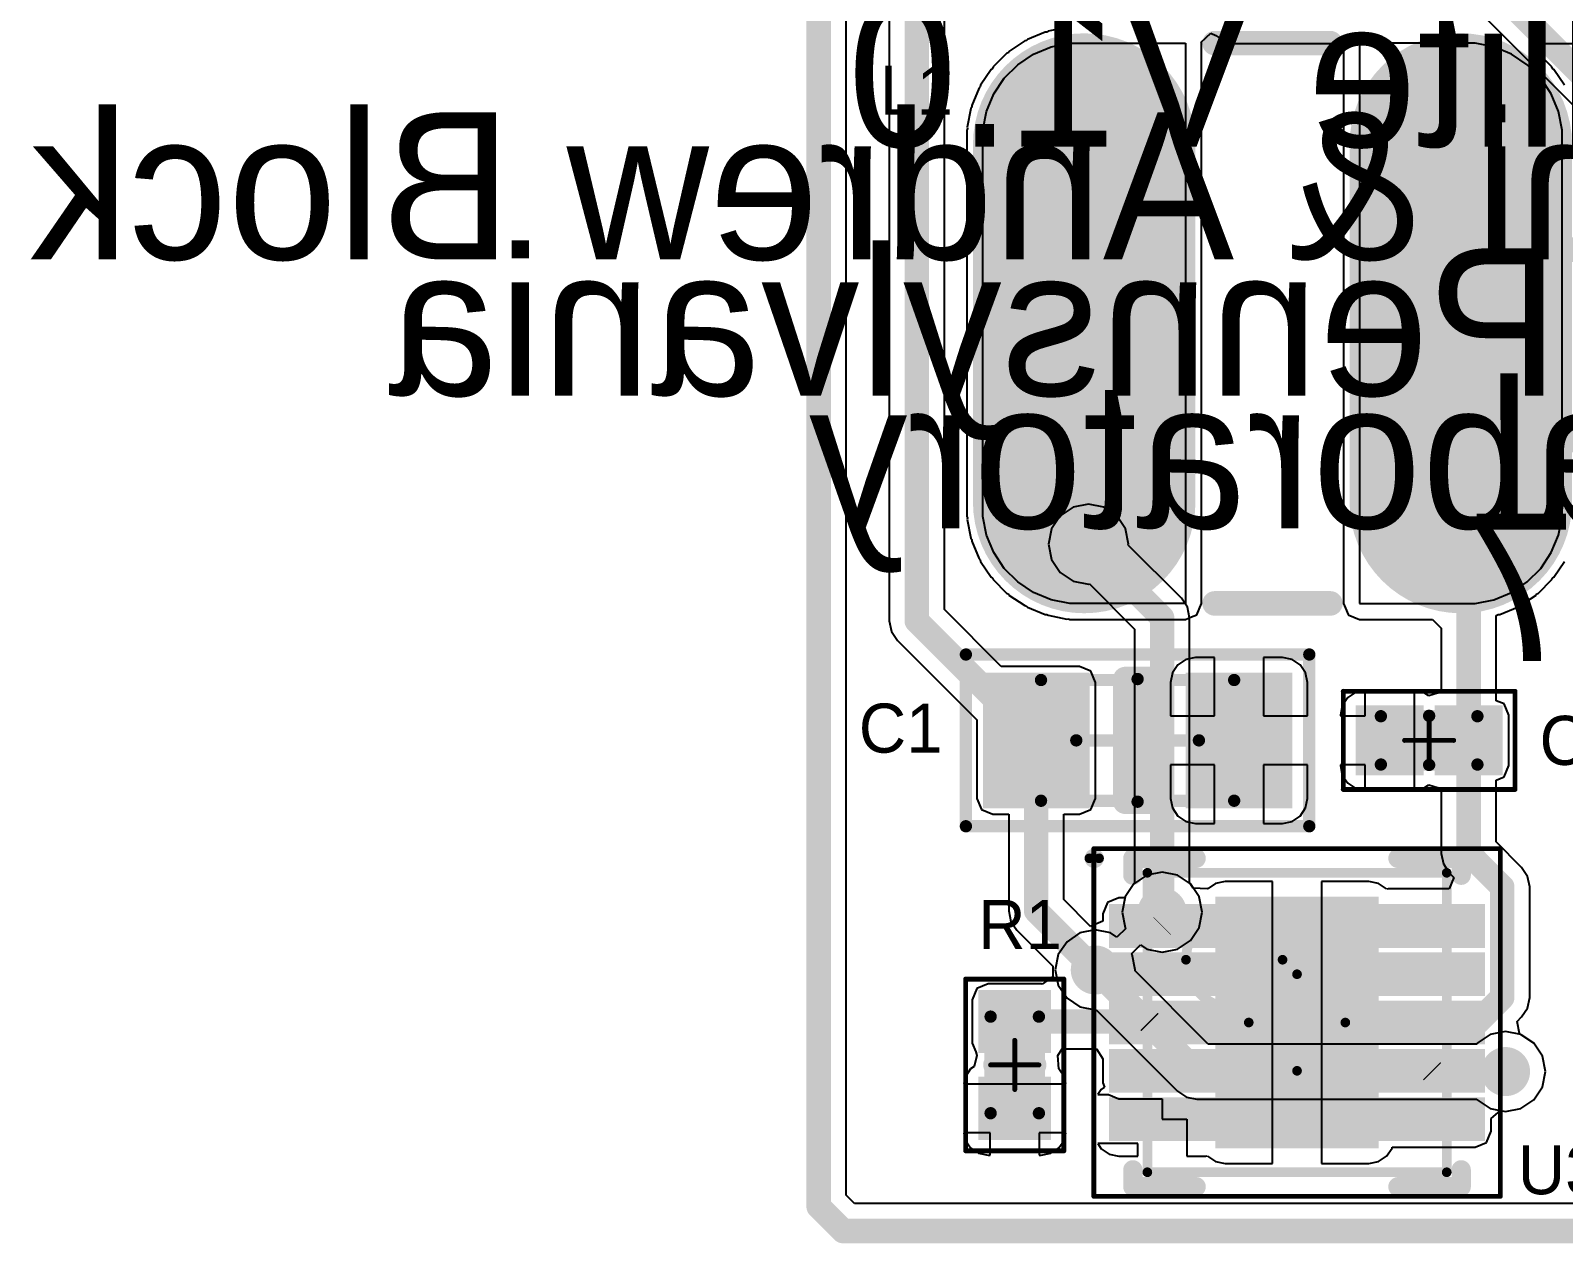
# Model space of a CAD drawing. Header units: millimetres. Extents: x 75.4 to 107.1, y 64.9 to 96.4.
# Drawn here: x 75.41 to 91.28, y 64.9 to 77.45 of the extents above; entities that cross this region are included whole.
import ezdxf

# ---------------------------------------------------------------- set-up
doc = ezdxf.new("R2010")
doc.units = ezdxf.units.MM
for name, color, linetype in [('BottomLayer', 5, 'Continuous'), ('BottomOverlay', 54, 'Continuous'), ('BottomSolder', 6, 'Continuous'), ('KeepOutLayer', 6, 'Continuous'), ('Mechanical13', 56, 'Continuous'), ('Mechanical15', 56, 'Continuous'), ('Mechanical2', 216, 'Continuous'), ('Mechanical3', 76, 'Continuous'), ('MultiLayer', 9, 'Continuous'), ('TopLayer', 1, 'Continuous'), ('TopOverlay', 2, 'Continuous'), ('TopPaste', 8, 'Continuous'), ('TopSolder', 216, 'Continuous'), ('ViaHoleLayer', 16, 'Continuous')]:
    doc.layers.add(name, color=color, linetype=linetype)

msp = doc.modelspace()

# ---------------------------------------------------------------- linework, layer by layer
at = {"layer": 'BottomLayer'}
for p, q in [((83.851, 65.396), (83.851, 93.09)), ((87.837, 80.221), (96.625, 71.433)), ((86.36, 72.55), (86.201, 72.519)), ((86.519, 72.519), (86.36, 72.55)), ((86.067, 72.429), (85.977, 72.295)), ((86.201, 72.519), (86.067, 72.429)), ((86.653, 72.429), (86.519, 72.519)), ((86.743, 72.295), (86.653, 72.429)), ((85.977, 72.295), (85.946, 72.136)), ((86.774, 72.136), (86.743, 72.295)), ((85.946, 72.136), (85.977, 71.977)), ((86.772, 72.126), (86.774, 72.136)), ((87.323, 71.575), (86.772, 72.126)), ((85.977, 71.977), (86.067, 71.843)), ((86.067, 71.843), (86.201, 71.753)), ((86.201, 71.753), (86.36, 71.722)), ((86.36, 71.722), (86.37, 71.724)), ((86.37, 71.724), (86.837, 71.256)), ((87.385, 71.483), (87.323, 71.575)), ((87.407, 71.374), (87.385, 71.483)), ((87.407, 68.624), (87.407, 71.374)), ((87.407, 71.374), (87.407, 71.374)), ((86.837, 71.256), (86.837, 68.624)), ((86.829, 68.619), (86.739, 68.485)), ((86.837, 68.624), (86.829, 68.619)), ((87.415, 68.619), (87.407, 68.624)), ((87.505, 68.485), (87.415, 68.619)), ((86.739, 68.485), (86.708, 68.326)), ((87.536, 68.326), (87.505, 68.485)), ((86.708, 68.326), (86.739, 68.167)), ((87.505, 68.167), (87.536, 68.326)), ((86.271, 68.11), (86.137, 68.02)), ((86.43, 68.142), (86.271, 68.11)), ((86.588, 68.11), (86.43, 68.142)), ((86.654, 68.066), (86.588, 68.11)), ((86.745, 68.158), (86.654, 68.066)), ((86.739, 68.167), (86.745, 68.158)), ((87.415, 68.033), (87.505, 68.167)), ((86.137, 68.02), (86.047, 67.886)), ((86.806, 67.895), (86.898, 67.987)), ((86.898, 67.987), (86.963, 67.943)), ((86.963, 67.943), (87.122, 67.912)), ((87.122, 67.912), (87.281, 67.943)), ((87.281, 67.943), (87.415, 68.033)), ((86.047, 67.886), (86.015, 67.727)), ((86.813, 67.886), (86.806, 67.895)), ((86.844, 67.727), (86.813, 67.886)), ((86.015, 67.727), (86.047, 67.569)), ((86.842, 67.718), (86.844, 67.727)), ((87.6, 66.96), (86.842, 67.718)), ((86.047, 67.569), (86.137, 67.434)), ((86.137, 67.434), (86.271, 67.345)), ((86.271, 67.345), (86.43, 67.313)), ((86.43, 67.313), (86.439, 67.315)), ((86.439, 67.315), (87.281, 66.474)), ((90.519, 67.058), (90.385, 66.968)), ((90.678, 67.089), (90.519, 67.058)), ((90.837, 67.058), (90.678, 67.089)), ((90.971, 66.968), (90.837, 67.058)), ((90.38, 66.96), (87.6, 66.96)), ((90.385, 66.968), (90.38, 66.96)), ((91.061, 66.834), (90.971, 66.968)), ((91.092, 66.675), (91.061, 66.834)), ((91.061, 66.516), (91.092, 66.675)), ((90.971, 66.382), (91.061, 66.516)), ((87.281, 66.474), (87.281, 66.474)), ((87.281, 66.474), (87.373, 66.412)), ((87.373, 66.412), (87.482, 66.39)), ((87.482, 66.39), (87.482, 66.39)), ((87.482, 66.39), (90.38, 66.39)), ((90.38, 66.39), (90.385, 66.382)), ((90.385, 66.382), (90.519, 66.292)), ((90.837, 66.292), (90.971, 66.382)), ((90.519, 66.292), (90.678, 66.261)), ((90.678, 66.261), (90.837, 66.292)), ((83.938, 65.309), (83.851, 65.396)), ((106.435, 65.309), (83.938, 65.309))]:
    msp.add_line(p, q, dxfattribs=at)
at = {"layer": 'BottomLayer', "const_width": 0.254}
for points in [[(87.955, 80.506), (96.858, 71.603)], [(86.36, 72.136), (87.122, 71.374)], [(87.122, 68.326), (87.122, 71.374)], [(86.43, 67.727), (87.482, 66.675)], [(87.482, 66.675), (90.678, 66.675)]]:
    msp.add_lwpolyline(points, dxfattribs=at)
at = {"layer": 'BottomLayer'}
for points, const_width in [([(86.233, 72.136, 1), (86.487, 72.136, 1)], 0.254), ([(86.296, 72.136, 1), (86.423, 72.136, 1)], 0.127), ([(87.058, 71.374, 1), (87.185, 71.374, 1)], 0.127), ([(87.058, 71.374, 1), (87.185, 71.374, 1)], 0.127), ([(87.757, 70.358, 1), (88.011, 70.358, 1)], 0.254), ([(87.757, 69.723, 1), (88.011, 69.723, 1)], 0.254), ([(86.995, 68.326, 1), (87.249, 68.326, 1)], 0.254), ([(87.058, 68.326, 1), (87.185, 68.326, 1)], 0.127), ([(88.138, 68.072, 1), (88.392, 68.072, 1)], 0.254), ([(88.646, 68.072, 1), (88.9, 68.072, 1)], 0.254), ([(86.303, 67.727, 1), (86.557, 67.727, 1)], 0.254), ([(86.366, 67.727, 1), (86.493, 67.727, 1)], 0.127), ([(88.138, 67.437, 1), (88.392, 67.437, 1)], 0.254), ([(88.646, 67.437, 1), (88.9, 67.437, 1)], 0.254), ([(90.551, 66.675, 1), (90.805, 66.675, 1)], 0.254), ([(87.419, 66.675, 1), (87.546, 66.675, 1)], 0.127), ([(87.419, 66.675, 1), (87.546, 66.675, 1)], 0.127), ([(90.614, 66.675, 1), (90.741, 66.675, 1)], 0.127), ([(85.469, 66.294, 1), (85.723, 66.294, 1)], 0.254)]:
    msp.add_lwpolyline(points, format="xyb", close=True, dxfattribs=dict(at, const_width=const_width))
at = {"layer": 'BottomSolder', "const_width": 0.152}
for points in [[(86.284, 72.136, 1), (86.436, 72.136, 1)], [(87.808, 70.358, 1), (87.96, 70.358, 1)], [(87.808, 69.723, 1), (87.96, 69.723, 1)], [(87.046, 68.326, 1), (87.198, 68.326, 1)], [(88.189, 68.072, 1), (88.341, 68.072, 1)], [(88.697, 68.072, 1), (88.849, 68.072, 1)], [(86.354, 67.727, 1), (86.506, 67.727, 1)], [(88.189, 67.437, 1), (88.341, 67.437, 1)], [(88.697, 67.437, 1), (88.849, 67.437, 1)], [(90.602, 66.675, 1), (90.754, 66.675, 1)], [(85.52, 66.294, 1), (85.672, 66.294, 1)]]:
    msp.add_lwpolyline(points, format="xyb", close=True, dxfattribs=at)
at = {"layer": 'KeepOutLayer', "const_width": 0.254}
for points in [[(83.566, 65.278), (83.566, 95.885)], [(83.566, 65.278), (83.82, 65.024)], [(83.82, 65.024), (106.553, 65.024)]]:
    msp.add_lwpolyline(points, dxfattribs=at)
at = {"layer": 'KeepOutLayer', "const_width": 0.127}
for points in [[(83.502, 65.278, 1), (83.629, 65.278, 1)], [(83.502, 65.278, 1), (83.629, 65.278, 1)], [(83.756, 65.024, 1), (83.883, 65.024, 1)], [(83.756, 65.024, 1), (83.883, 65.024, 1)]]:
    msp.add_lwpolyline(points, format="xyb", close=True, dxfattribs=at)
at = {"layer": 'Mechanical13', "const_width": 0.1}
for points in [[(86.969, 65.633), (86.969, 68.733)], [(86.969, 68.733), (90.069, 68.733)], [(90.069, 65.633), (90.069, 68.733)], [(86.969, 65.633), (90.069, 65.633)]]:
    msp.add_lwpolyline(points, dxfattribs=at)
at = {"layer": 'Mechanical13'}
for points, const_width in [([(86.944, 68.733, 1), (86.994, 68.733, 1)], 0.05), ([(86.944, 68.733, 1), (86.994, 68.733, 1)], 0.05), ([(90.044, 68.733, 1), (90.094, 68.733, 1)], 0.05), ([(90.044, 68.733, 1), (90.094, 68.733, 1)], 0.05), ([(88.369, 67.833, 1), (87.369, 67.833, 1)], 0.1), ([(87.344, 67.833, 1), (87.394, 67.833, 1)], 0.05), ([(88.344, 67.833, 1), (88.394, 67.833, 1)], 0.05), ([(86.944, 65.633, 1), (86.994, 65.633, 1)], 0.05), ([(86.944, 65.633, 1), (86.994, 65.633, 1)], 0.05), ([(90.044, 65.633, 1), (90.094, 65.633, 1)], 0.05), ([(90.044, 65.633, 1), (90.094, 65.633, 1)], 0.05)]:
    msp.add_lwpolyline(points, format="xyb", close=True, dxfattribs=dict(at, const_width=const_width))
at = {"layer": 'Mechanical15'}
for points, const_width in [([(86.414, 65.383), (86.414, 68.983)], 0.05), ([(86.414, 68.983), (90.624, 68.983)], 0.05), ([(90.624, 65.383), (90.624, 68.983)], 0.05), ([(88.519, 66.683), (88.519, 67.683)], 0.1), ([(88.019, 67.183), (89.019, 67.183)], 0.1), ([(86.414, 65.383), (90.624, 65.383)], 0.05)]:
    msp.add_lwpolyline(points, dxfattribs=dict(at, const_width=const_width))
for points, const_width in [([(86.402, 68.983, 1), (86.426, 68.983, 1)], 0.025), ([(86.402, 68.983, 1), (86.426, 68.983, 1)], 0.025), ([(90.612, 68.983, 1), (90.636, 68.983, 1)], 0.025), ([(90.612, 68.983, 1), (90.636, 68.983, 1)], 0.025), ([(88.494, 67.683, 1), (88.544, 67.683, 1)], 0.05), ([(87.994, 67.183, 1), (88.044, 67.183, 1)], 0.05), ([(88.994, 67.183, 1), (89.044, 67.183, 1)], 0.05), ([(88.494, 66.683, 1), (88.544, 66.683, 1)], 0.05), ([(86.402, 65.383, 1), (86.426, 65.383, 1)], 0.025), ([(86.402, 65.383, 1), (86.426, 65.383, 1)], 0.025), ([(90.612, 65.383, 1), (90.636, 65.383, 1)], 0.025), ([(90.612, 65.383, 1), (90.636, 65.383, 1)], 0.025)]:
    msp.add_lwpolyline(points, format="xyb", close=True, dxfattribs=dict(at, const_width=const_width))
at = {"layer": 'Mechanical2'}
for points, const_width in [([(85.09, 69.215), (85.09, 70.993)], 0.127), ([(85.09, 70.993), (88.646, 70.993)], 0.127), ([(88.646, 69.215), (88.646, 70.993)], 0.127), ([(86.868, 69.469), (86.868, 70.739)], 0.127), ([(88.998, 70.612), (90.776, 70.612)], 0.0508), ([(88.998, 69.596), (88.998, 70.612)], 0.0508), ([(90.776, 69.596), (90.776, 70.612)], 0.0508), ([(89.887, 69.85), (89.887, 70.358)], 0.0508), ([(86.233, 70.104), (87.503, 70.104)], 0.127), ([(89.633, 70.104), (90.141, 70.104)], 0.0508), ([(88.998, 69.596), (90.776, 69.596)], 0.0508), ([(85.09, 69.215), (88.646, 69.215)], 0.127), ([(85.088, 65.855), (85.088, 67.633)], 0.0508), ([(85.088, 67.633), (86.104, 67.633)], 0.0508), ([(86.104, 65.855), (86.104, 67.633)], 0.0508), ([(85.596, 66.49), (85.596, 66.998)], 0.0508), ([(85.346, 66.744), (85.846, 66.744)], 0.0508), ([(85.088, 65.855), (86.104, 65.855)], 0.0508)]:
    msp.add_lwpolyline(points, dxfattribs=dict(at, const_width=const_width))
for points, const_width in [([(85.058, 70.993, 1), (85.122, 70.993, 1)], 0.0635), ([(85.058, 70.993, 1), (85.122, 70.993, 1)], 0.0635), ([(88.614, 70.993, 1), (88.678, 70.993, 1)], 0.0635), ([(88.614, 70.993, 1), (88.678, 70.993, 1)], 0.0635), ([(86.836, 70.739, 1), (86.9, 70.739, 1)], 0.0635), ([(88.985, 70.612, 1), (89.011, 70.612, 1)], 0.0254), ([(88.985, 70.612, 1), (89.011, 70.612, 1)], 0.0254), ([(90.763, 70.612, 1), (90.789, 70.612, 1)], 0.0254), ([(90.763, 70.612, 1), (90.789, 70.612, 1)], 0.0254), ([(89.874, 70.358, 1), (89.9, 70.358, 1)], 0.0254), ([(86.201, 70.104, 1), (86.265, 70.104, 1)], 0.0635), ([(87.471, 70.104, 1), (87.535, 70.104, 1)], 0.0635), ([(89.62, 70.104, 1), (89.646, 70.104, 1)], 0.0254), ([(90.128, 70.104, 1), (90.154, 70.104, 1)], 0.0254), ([(89.874, 69.85, 1), (89.9, 69.85, 1)], 0.0254), ([(86.836, 69.469, 1), (86.9, 69.469, 1)], 0.0635), ([(88.985, 69.596, 1), (89.011, 69.596, 1)], 0.0254), ([(88.985, 69.596, 1), (89.011, 69.596, 1)], 0.0254), ([(90.763, 69.596, 1), (90.789, 69.596, 1)], 0.0254), ([(90.763, 69.596, 1), (90.789, 69.596, 1)], 0.0254), ([(85.058, 69.215, 1), (85.122, 69.215, 1)], 0.0635), ([(85.058, 69.215, 1), (85.122, 69.215, 1)], 0.0635), ([(88.614, 69.215, 1), (88.678, 69.215, 1)], 0.0635), ([(88.614, 69.215, 1), (88.678, 69.215, 1)], 0.0635), ([(85.075, 67.633, 1), (85.101, 67.633, 1)], 0.0254), ([(85.075, 67.633, 1), (85.101, 67.633, 1)], 0.0254), ([(86.091, 67.633, 1), (86.117, 67.633, 1)], 0.0254), ([(86.091, 67.633, 1), (86.117, 67.633, 1)], 0.0254), ([(85.583, 66.998, 1), (85.609, 66.998, 1)], 0.0254), ([(85.333, 66.744, 1), (85.359, 66.744, 1)], 0.0254), ([(85.834, 66.744, 1), (85.859, 66.744, 1)], 0.0254), ([(85.583, 66.49, 1), (85.609, 66.49, 1)], 0.0254), ([(85.075, 65.855, 1), (85.101, 65.855, 1)], 0.0254), ([(85.075, 65.855, 1), (85.101, 65.855, 1)], 0.0254), ([(86.091, 65.855, 1), (86.117, 65.855, 1)], 0.0254), ([(86.091, 65.855, 1), (86.117, 65.855, 1)], 0.0254)]:
    msp.add_lwpolyline(points, format="xyb", close=True, dxfattribs=dict(at, const_width=const_width))
at = {"layer": 'Mechanical3', "const_width": 0.127}
for points in [[(85.868, 70.729), (87.868, 70.729)], [(85.868, 69.479), (85.868, 70.729)], [(87.868, 69.479), (87.868, 70.729)], [(89.387, 70.354), (90.387, 70.354)], [(89.387, 69.854), (89.387, 70.354)], [(90.387, 69.854), (90.387, 70.354)], [(89.387, 69.854), (90.387, 69.854)], [(85.868, 69.479), (87.868, 69.479)], [(85.346, 66.244), (85.346, 67.244)], [(85.346, 67.244), (85.846, 67.244)], [(85.846, 66.244), (85.846, 67.244)], [(85.346, 66.244), (85.846, 66.244)]]:
    msp.add_lwpolyline(points, dxfattribs=at)
at = {"layer": 'Mechanical3', "const_width": 0.0635}
for points in [[(85.836, 70.729, 1), (85.9, 70.729, 1)], [(85.836, 70.729, 1), (85.9, 70.729, 1)], [(87.836, 70.729, 1), (87.9, 70.729, 1)], [(87.836, 70.729, 1), (87.9, 70.729, 1)], [(89.355, 70.354, 1), (89.419, 70.354, 1)], [(89.355, 70.354, 1), (89.419, 70.354, 1)], [(90.355, 70.354, 1), (90.419, 70.354, 1)], [(90.355, 70.354, 1), (90.419, 70.354, 1)], [(89.355, 69.854, 1), (89.419, 69.854, 1)], [(89.355, 69.854, 1), (89.419, 69.854, 1)], [(90.355, 69.854, 1), (90.419, 69.854, 1)], [(90.355, 69.854, 1), (90.419, 69.854, 1)], [(85.836, 69.479, 1), (85.9, 69.479, 1)], [(85.836, 69.479, 1), (85.9, 69.479, 1)], [(87.836, 69.479, 1), (87.9, 69.479, 1)], [(87.836, 69.479, 1), (87.9, 69.479, 1)], [(85.314, 67.244, 1), (85.378, 67.244, 1)], [(85.314, 67.244, 1), (85.378, 67.244, 1)], [(85.814, 67.244, 1), (85.878, 67.244, 1)], [(85.814, 67.244, 1), (85.878, 67.244, 1)], [(85.314, 66.244, 1), (85.378, 66.244, 1)], [(85.314, 66.244, 1), (85.378, 66.244, 1)], [(85.814, 66.244, 1), (85.878, 66.244, 1)], [(85.814, 66.244, 1), (85.878, 66.244, 1)]]:
    msp.add_lwpolyline(points, format="xyb", close=True, dxfattribs=at)
at = {"layer": 'MultiLayer', "const_width": 0.254}
for points in [[(86.233, 72.136, 1), (86.487, 72.136, 1)], [(87.757, 70.358, 1), (88.011, 70.358, 1)], [(87.757, 69.723, 1), (88.011, 69.723, 1)], [(86.995, 68.326, 1), (87.249, 68.326, 1)], [(88.138, 68.072, 1), (88.392, 68.072, 1)], [(88.646, 68.072, 1), (88.9, 68.072, 1)], [(86.303, 67.727, 1), (86.557, 67.727, 1)], [(88.138, 67.437, 1), (88.392, 67.437, 1)], [(88.646, 67.437, 1), (88.9, 67.437, 1)], [(90.551, 66.675, 1), (90.805, 66.675, 1)], [(85.469, 66.294, 1), (85.723, 66.294, 1)]]:
    msp.add_lwpolyline(points, format="xyb", close=True, dxfattribs=at)
at = {"layer": 'TopLayer'}
for p, q in [((83.851, 65.396), (83.851, 93.09)), ((84.297, 87.376), (84.297, 71.34)), ((84.867, 71.458), (84.867, 79.851)), ((86.134, 77.484), (85.941, 77.445)), ((85.7, 77.345), (85.536, 77.236)), ((85.716, 77.349), (85.7, 77.345)), ((85.728, 77.361), (85.716, 77.349)), ((85.91, 77.436), (85.728, 77.361)), ((85.927, 77.436), (85.91, 77.436)), ((85.941, 77.445), (85.927, 77.436)), ((85.973, 77.284), (86.166, 77.322)), ((86.166, 77.322), (86.265, 77.322)), ((86.265, 77.322), (86.265, 77.322)), ((86.265, 77.322), (87.365, 77.322)), ((87.365, 77.322), (87.365, 71.522)), ((87.526, 77.332), (87.625, 77.426)), ((87.53, 77.322), (87.526, 77.332)), ((87.53, 71.522), (87.53, 77.322)), ((87.625, 77.426), (87.678, 77.4)), ((87.678, 77.4), (87.771, 77.338)), ((87.771, 77.338), (87.88, 77.317)), ((87.88, 77.317), (87.88, 77.317)), ((87.88, 77.317), (89, 77.317)), ((89, 77.317), (89, 71.522)), ((90.265, 77.322), (89.165, 77.322)), ((89.165, 77.322), (89.165, 71.522)), ((90.265, 77.322), (90.265, 77.322)), ((90.364, 77.322), (90.265, 77.322)), ((90.557, 77.284), (90.364, 77.322)), ((91.045, 77.19), (91.079, 77.309)), ((91.079, 77.309), (91.082, 77.313)), ((91.082, 77.313), (91.085, 77.317)), ((91.085, 77.317), (97.668, 77.317)), ((85.511, 77.215), (85.372, 77.076)), ((85.527, 77.222), (85.511, 77.215)), ((85.536, 77.236), (85.527, 77.222)), ((85.628, 77.099), (85.791, 77.208)), ((85.791, 77.208), (85.973, 77.284)), ((90.739, 77.208), (90.557, 77.284)), ((90.903, 77.099), (90.739, 77.208)), ((91.158, 77.076), (91.045, 77.19)), ((85.351, 77.051), (85.242, 76.887)), ((85.365, 77.06), (85.351, 77.051)), ((85.372, 77.076), (85.365, 77.06)), ((85.488, 76.959), (85.628, 77.099)), ((91.042, 76.959), (90.903, 77.099)), ((91.165, 77.06), (91.158, 77.076)), ((91.179, 77.051), (91.165, 77.06)), ((91.288, 76.887), (91.179, 77.051)), ((85.226, 76.859), (85.151, 76.677)), ((85.238, 76.871), (85.226, 76.859)), ((85.242, 76.887), (85.238, 76.871)), ((85.379, 76.796), (85.488, 76.959)), ((91.151, 76.796), (91.042, 76.959)), ((85.151, 76.66), (85.142, 76.646)), ((85.151, 76.677), (85.151, 76.66)), ((85.303, 76.614), (85.379, 76.796)), ((91.227, 76.614), (91.151, 76.796)), ((85.142, 76.646), (85.103, 76.453)), ((85.265, 76.421), (85.303, 76.614)), ((91.265, 76.42), (91.227, 76.614)), ((85.107, 76.436), (85.1, 76.421)), ((85.1, 76.421), (85.1, 76.322)), ((85.103, 76.453), (85.107, 76.436)), ((85.265, 76.322), (85.265, 76.421)), ((91.265, 76.322), (91.265, 76.42)), ((85.1, 76.322), (85.1, 72.522)), ((85.265, 72.522), (85.265, 76.322)), ((91.265, 72.522), (91.265, 76.322)), ((85.1, 72.522), (85.1, 72.522)), ((85.1, 72.522), (85.1, 72.522)), ((85.1, 72.522), (85.1, 72.423)), ((85.1, 72.423), (85.107, 72.408)), ((85.107, 72.408), (85.103, 72.391)), ((85.103, 72.391), (85.142, 72.198)), ((85.265, 72.423), (85.265, 72.522)), ((85.265, 72.522), (85.265, 72.522)), ((85.303, 72.23), (85.265, 72.423)), ((91.227, 72.23), (91.265, 72.424)), ((91.265, 72.424), (91.265, 72.522)), ((91.265, 72.522), (91.265, 72.522)), ((85.379, 72.048), (85.303, 72.23)), ((91.151, 72.048), (91.227, 72.23)), ((85.142, 72.198), (85.151, 72.184)), ((85.151, 72.184), (85.151, 72.167)), ((85.151, 72.167), (85.226, 71.985)), ((85.226, 71.985), (85.238, 71.973)), ((85.238, 71.973), (85.242, 71.957)), ((85.242, 71.957), (85.351, 71.793)), ((85.488, 71.885), (85.379, 72.048)), ((91.042, 71.885), (91.151, 72.048)), ((91.179, 71.793), (91.288, 71.957)), ((85.351, 71.793), (85.365, 71.783)), ((85.365, 71.783), (85.372, 71.768)), ((85.372, 71.768), (85.511, 71.629)), ((85.628, 71.745), (85.488, 71.885)), ((85.791, 71.636), (85.628, 71.745)), ((90.739, 71.636), (90.902, 71.745)), ((90.902, 71.745), (91.042, 71.885)), ((91.019, 71.629), (91.158, 71.768)), ((91.158, 71.768), (91.165, 71.784)), ((91.165, 71.784), (91.179, 71.793)), ((85.511, 71.629), (85.527, 71.622)), ((85.527, 71.622), (85.536, 71.608)), ((85.536, 71.608), (85.7, 71.499)), ((85.973, 71.56), (85.791, 71.636)), ((90.557, 71.56), (90.739, 71.636)), ((90.83, 71.499), (90.994, 71.608)), ((90.994, 71.608), (91.003, 71.622)), ((91.003, 71.622), (91.019, 71.629)), ((85.456, 70.869), (84.867, 71.458)), ((85.7, 71.499), (85.716, 71.495)), ((85.716, 71.495), (85.728, 71.483)), ((85.728, 71.483), (85.91, 71.408)), ((86.167, 71.522), (85.973, 71.56)), ((86.265, 71.522), (86.167, 71.522)), ((87.365, 71.522), (86.265, 71.522)), ((87.482, 71.405), (87.53, 71.522)), ((87.53, 71.522), (87.53, 71.522)), ((89, 71.522), (89.02, 71.474)), ((89.02, 71.474), (89.048, 71.406)), ((89.165, 71.522), (90.265, 71.522)), ((90.265, 71.522), (90.363, 71.522)), ((90.363, 71.522), (90.557, 71.56)), ((90.62, 71.408), (90.802, 71.483)), ((90.802, 71.483), (90.814, 71.495)), ((90.814, 71.495), (90.83, 71.499)), ((84.297, 71.34), (84.297, 71.34)), ((84.297, 71.34), (84.319, 71.231)), ((85.91, 71.408), (85.927, 71.408)), ((85.927, 71.408), (85.941, 71.399)), ((85.941, 71.399), (86.134, 71.36)), ((86.134, 71.36), (86.151, 71.364)), ((86.151, 71.364), (86.167, 71.357)), ((86.167, 71.357), (86.265, 71.357)), ((86.265, 71.357), (87.365, 71.357)), ((87.365, 71.357), (87.425, 71.382)), ((87.365, 71.357), (87.365, 71.357)), ((87.365, 71.357), (87.365, 71.357)), ((87.425, 71.382), (87.481, 71.405)), ((87.481, 71.405), (87.482, 71.405)), ((89.048, 71.406), (89.048, 71.405)), ((89.048, 71.405), (89.165, 71.357)), ((89.165, 71.357), (89.165, 71.357)), ((89.165, 71.357), (89.922, 71.357)), ((89.922, 71.357), (90.012, 71.267)), ((90.012, 71.267), (90.012, 70.62)), ((90.582, 71.397), (90.589, 71.399)), ((90.582, 70.515), (90.582, 71.397)), ((90.589, 71.399), (90.603, 71.408)), ((90.603, 71.408), (90.62, 71.408)), ((84.319, 71.231), (84.381, 71.139)), ((84.381, 71.139), (85.203, 70.316)), ((87.468, 70.963), (87.369, 70.943)), ((87.664, 70.963), (87.468, 70.963)), ((87.664, 70.358), (87.664, 70.963)), ((88.368, 70.963), (88.172, 70.963)), ((88.172, 70.963), (88.172, 70.358)), ((88.467, 70.943), (88.368, 70.963)), ((86.268, 70.869), (85.456, 70.869)), ((86.385, 70.821), (86.268, 70.869)), ((86.433, 70.704), (86.385, 70.821)), ((87.229, 70.803), (87.209, 70.704)), ((87.285, 70.887), (87.229, 70.803)), ((87.369, 70.943), (87.285, 70.887)), ((88.551, 70.887), (88.467, 70.943)), ((88.607, 70.803), (88.551, 70.887)), ((88.627, 70.704), (88.607, 70.803)), ((86.433, 69.504), (86.433, 70.704)), ((87.209, 70.704), (87.209, 70.358)), ((88.627, 70.358), (88.627, 70.704)), ((89.044, 70.547), (88.988, 70.463)), ((89.128, 70.603), (89.044, 70.547)), ((89.223, 70.622), (89.128, 70.603)), ((89.223, 70.358), (89.223, 70.622)), ((89.826, 70.603), (89.731, 70.622)), ((89.731, 70.622), (89.731, 70.104)), ((89.885, 70.564), (89.826, 70.603)), ((89.975, 70.593), (89.885, 70.564)), ((90.012, 70.62), (89.975, 70.593)), ((90.664, 70.481), (90.582, 70.515)), ((90.712, 70.364), (90.664, 70.481)), ((85.203, 70.316), (85.203, 69.504)), ((87.209, 70.358), (87.664, 70.358)), ((88.172, 70.358), (88.627, 70.358)), ((88.988, 70.463), (88.968, 70.364)), ((88.968, 70.364), (88.968, 70.358)), ((88.968, 70.358), (89.223, 70.358)), ((90.712, 69.844), (90.712, 70.364)), ((89.731, 70.104), (89.731, 69.586)), ((87.664, 69.85), (87.209, 69.85)), ((87.209, 69.85), (87.209, 69.504)), ((87.664, 69.245), (87.664, 69.85)), ((88.627, 69.85), (88.172, 69.85)), ((88.172, 69.85), (88.172, 69.245)), ((88.627, 69.504), (88.627, 69.85)), ((89.223, 69.85), (88.968, 69.85)), ((88.968, 69.85), (88.968, 69.844)), ((88.968, 69.844), (88.988, 69.745)), ((89.223, 69.586), (89.223, 69.85)), ((90.664, 69.727), (90.712, 69.844)), ((88.988, 69.745), (89.044, 69.661)), ((90.582, 69.693), (90.664, 69.727)), ((90.582, 69.052), (90.582, 69.693)), ((89.044, 69.661), (89.128, 69.605)), ((89.128, 69.605), (89.223, 69.586)), ((89.731, 69.586), (89.826, 69.605)), ((89.826, 69.605), (89.885, 69.644)), ((89.885, 69.644), (89.975, 69.615)), ((89.975, 69.615), (90.012, 69.588)), ((90.012, 69.588), (90.012, 68.934)), ((85.203, 69.504), (85.251, 69.387)), ((85.251, 69.387), (85.368, 69.339)), ((86.268, 69.339), (86.385, 69.387)), ((86.385, 69.387), (86.433, 69.504)), ((87.209, 69.504), (87.229, 69.405)), ((87.229, 69.405), (87.285, 69.321)), ((88.551, 69.321), (88.607, 69.405)), ((88.607, 69.405), (88.627, 69.504)), ((85.368, 69.339), (85.533, 69.339)), ((85.533, 69.339), (85.533, 68.339)), ((86.103, 68.457), (86.103, 69.339)), ((86.103, 69.339), (86.268, 69.339)), ((87.285, 69.321), (87.369, 69.265)), ((87.369, 69.265), (87.468, 69.245)), ((87.468, 69.245), (87.664, 69.245)), ((88.172, 69.245), (88.368, 69.245)), ((88.368, 69.245), (88.467, 69.265)), ((88.467, 69.265), (88.551, 69.321)), ((90.845, 68.789), (90.582, 69.052)), ((90.012, 68.934), (90.012, 68.934)), ((90.012, 68.934), (90.034, 68.825)), ((87.122, 68.74), (86.963, 68.709)), ((87.281, 68.709), (87.122, 68.74)), ((90.034, 68.825), (90.096, 68.732)), ((90.096, 68.732), (90.144, 68.684)), ((90.907, 68.696), (90.845, 68.789)), ((86.829, 68.619), (86.739, 68.485)), ((86.963, 68.709), (86.829, 68.619)), ((87.415, 68.619), (87.281, 68.709)), ((87.444, 68.575), (87.415, 68.619)), ((87.587, 68.566), (87.444, 68.575)), ((87.599, 68.572), (87.587, 68.566)), ((87.675, 68.622), (87.599, 68.572)), ((87.774, 68.642), (87.675, 68.622)), ((88.265, 68.642), (87.774, 68.642)), ((88.265, 67.183), (88.265, 68.642)), ((89.264, 68.642), (88.773, 68.642)), ((88.773, 68.642), (88.773, 67.183)), ((89.363, 68.622), (89.264, 68.642)), ((89.447, 68.566), (89.363, 68.622)), ((89.449, 68.564), (89.447, 68.566)), ((89.464, 68.567), (89.449, 68.564)), ((90.095, 68.567), (89.464, 68.567)), ((90.144, 68.684), (90.095, 68.567)), ((90.928, 68.587), (90.907, 68.696)), ((90.928, 67.442), (90.928, 68.587)), ((90.928, 68.587), (90.928, 68.587)), ((86.382, 68.178), (86.103, 68.457)), ((86.557, 68.425), (86.509, 68.308)), ((86.674, 68.473), (86.557, 68.425)), ((86.737, 68.473), (86.674, 68.473)), ((86.739, 68.485), (86.737, 68.473)), ((85.533, 68.339), (85.533, 68.339)), ((85.533, 68.339), (85.555, 68.23)), ((86.509, 68.308), (86.509, 68.231)), ((85.555, 68.23), (85.617, 68.138)), ((85.617, 68.138), (85.989, 67.766)), ((86.509, 68.231), (86.382, 68.178)), ((85.989, 67.66), (85.879, 67.581)), ((85.989, 67.766), (85.989, 67.66)), ((85.204, 67.536), (85.156, 67.419)), ((85.321, 67.584), (85.204, 67.536)), ((85.871, 67.584), (85.321, 67.584)), ((85.879, 67.581), (85.871, 67.584)), ((85.156, 67.419), (85.156, 66.969)), ((90.845, 67.241), (90.907, 67.333)), ((90.907, 67.333), (90.928, 67.442)), ((90.928, 67.442), (90.928, 67.442)), ((88.265, 65.724), (88.265, 67.183)), ((88.773, 67.183), (88.773, 65.724)), ((90.798, 67.194), (90.845, 67.241)), ((90.821, 67.069), (90.798, 67.194)), ((90.845, 67.241), (90.845, 67.241)), ((90.839, 67.056), (90.821, 67.069)), ((90.971, 66.968), (90.839, 67.056)), ((85.156, 66.969), (85.193, 66.88)), ((85.202, 66.842), (85.175, 66.727)), ((85.193, 66.88), (85.202, 66.842)), ((86.041, 66.842), (86.086, 66.909)), ((86.054, 66.702), (86.041, 66.842)), ((86.086, 66.909), (86.441, 66.909)), ((86.441, 66.909), (86.509, 66.808)), ((91.061, 66.834), (90.971, 66.968)), ((91.092, 66.675), (91.061, 66.834)), ((85.138, 66.702), (85.082, 66.618)), ((85.175, 66.727), (85.138, 66.702)), ((86.11, 66.618), (86.054, 66.702)), ((86.509, 66.808), (86.509, 66.558)), ((91.061, 66.516), (91.092, 66.675)), ((85.082, 66.618), (85.068, 66.548)), ((85.068, 66.548), (85.596, 66.548)), ((85.596, 66.548), (86.124, 66.548)), ((86.124, 66.548), (86.11, 66.618)), ((86.527, 66.515), (86.491, 66.491)), ((86.509, 66.558), (86.527, 66.515)), ((90.971, 66.382), (91.061, 66.516)), ((86.491, 66.491), (86.455, 66.437)), ((86.455, 66.437), (86.568, 66.437)), ((86.568, 66.437), (86.674, 66.393)), ((86.674, 66.393), (87.124, 66.393)), ((87.124, 66.393), (87.124, 66.183)), ((90.837, 66.292), (90.971, 66.382)), ((87.124, 66.183), (87.378, 66.183)), ((87.378, 66.183), (87.378, 65.799)), ((90.529, 66.19), (90.627, 66.271)), ((90.529, 66.058), (90.529, 66.19)), ((90.627, 66.271), (90.678, 66.261)), ((90.678, 66.261), (90.837, 66.292)), ((85.342, 66.04), (85.068, 66.04)), ((85.068, 66.04), (85.082, 65.97)), ((85.342, 65.81), (85.342, 66.04)), ((86.124, 66.04), (85.85, 66.04)), ((85.85, 66.04), (85.85, 65.81)), ((86.11, 65.97), (86.124, 66.04)), ((90.481, 65.941), (90.529, 66.058)), ((85.082, 65.97), (85.138, 65.886)), ((85.138, 65.886), (85.222, 65.83)), ((85.97, 65.83), (86.054, 65.886)), ((86.054, 65.886), (86.11, 65.97)), ((86.87, 65.929), (86.455, 65.929)), ((86.455, 65.929), (86.491, 65.875)), ((86.491, 65.875), (86.575, 65.819)), ((86.87, 65.799), (86.87, 65.929)), ((89.447, 65.8), (89.503, 65.884)), ((89.503, 65.884), (89.505, 65.893)), ((89.505, 65.893), (90.364, 65.893)), ((90.364, 65.893), (90.481, 65.941)), ((85.222, 65.83), (85.321, 65.81)), ((85.321, 65.81), (85.342, 65.81)), ((85.85, 65.81), (85.871, 65.81)), ((85.871, 65.81), (85.97, 65.83)), ((86.575, 65.819), (86.674, 65.799)), ((86.674, 65.799), (86.87, 65.799)), ((87.378, 65.799), (87.574, 65.799)), ((87.574, 65.799), (87.589, 65.802)), ((87.589, 65.802), (87.591, 65.8)), ((87.591, 65.8), (87.675, 65.744)), ((87.675, 65.744), (87.774, 65.724)), ((87.774, 65.724), (88.265, 65.724)), ((88.773, 65.724), (89.264, 65.724)), ((89.264, 65.724), (89.363, 65.744)), ((89.363, 65.744), (89.447, 65.8)), ((83.938, 65.309), (83.851, 65.396)), ((106.435, 65.309), (83.938, 65.309))]:
    msp.add_line(p, q, dxfattribs=at)
for points, const_width in [([(84.582, 71.34), (84.582, 87.376)], 0.254), ([(86.315, 76.272), (86.315, 72.572)], 2.1), ([(90.215, 76.272), (90.215, 72.572)], 2.1), ([(90.215, 74.422), (90.977, 75.184)], 0.254), ([(90.977, 75.184), (92.646, 75.184)], 0.254), ([(90.215, 74.422), (90.297, 74.34)], 0.254), ([(90.297, 74.34), (92.653, 71.984)], 0.254), ([(90.297, 70.104), (90.297, 74.34)], 0.254), ([(84.582, 71.34), (85.818, 70.104)], 0.254), ([(85.818, 68.339), (85.818, 70.104)], 0.254), ([(90.297, 68.934), (90.297, 70.104)], 0.254), ([(90.297, 68.934), (90.643, 68.587)], 0.254), ([(90.643, 67.442), (90.643, 68.587)], 0.254), ([(85.818, 68.339), (86.43, 67.727)], 0.254), ([(87.122, 68.181), (87.122, 68.326)], 0.254), ([(87.122, 68.181), (87.124, 68.183)], 0.254), ([(89.027, 68.087), (89.123, 68.183)], 0.254), ([(89.123, 68.183), (89.914, 68.183)], 0.254), ([(86.43, 67.727), (87.08, 67.727)], 0.254), ([(87.08, 67.727), (87.124, 67.683)], 0.254), ([(90.384, 67.183), (90.643, 67.442)], 0.254), ([(85.596, 67.194), (86.986, 67.194)], 0.254), ([(86.986, 67.194), (86.997, 67.183)], 0.254), ([(89.914, 67.183), (90.384, 67.183)], 0.254), ([(89.914, 66.683), (89.922, 66.675)], 0.254), ([(89.922, 66.675), (90.678, 66.675)], 0.254), ([(87.124, 66.183), (88.011, 66.183)], 0.254)]:
    msp.add_lwpolyline(points, dxfattribs=dict(at, const_width=const_width))
for points, const_width in [([(85.79, 76.272, 1), (86.84, 76.272, 1)], 1.05), ([(89.69, 76.272, 1), (90.74, 76.272, 1)], 1.05), ([(90.914, 75.184, 1), (91.041, 75.184, 1)], 0.127), ([(90.914, 75.184, 1), (91.041, 75.184, 1)], 0.127), ([(90.152, 74.422, 1), (90.279, 74.422, 1)], 0.127), ([(90.152, 74.422, 1), (90.279, 74.422, 1)], 0.127), ([(90.233, 74.34, 1), (90.361, 74.34, 1)], 0.127), ([(90.233, 74.34, 1), (90.361, 74.34, 1)], 0.127), ([(90.233, 74.34, 1), (90.361, 74.34, 1)], 0.127), ([(85.79, 72.572, 1), (86.84, 72.572, 1)], 1.05), ([(89.69, 72.572, 1), (90.74, 72.572, 1)], 1.05), ([(86.233, 72.136, 1), (86.487, 72.136, 1)], 0.254), ([(84.518, 71.34, 1), (84.645, 71.34, 1)], 0.127), ([(84.518, 71.34, 1), (84.645, 71.34, 1)], 0.127), ([(87.757, 70.358, 1), (88.011, 70.358, 1)], 0.254), ([(85.754, 70.104, 1), (85.881, 70.104, 1)], 0.127), ([(85.754, 70.104, 1), (85.881, 70.104, 1)], 0.127), ([(90.233, 70.104, 1), (90.361, 70.104, 1)], 0.127), ([(90.233, 70.104, 1), (90.361, 70.104, 1)], 0.127), ([(87.757, 69.723, 1), (88.011, 69.723, 1)], 0.254), ([(90.233, 68.934, 1), (90.361, 68.934, 1)], 0.127), ([(90.233, 68.934, 1), (90.361, 68.934, 1)], 0.127), ([(86.995, 68.326, 1), (87.249, 68.326, 1)], 0.254), ([(90.58, 68.587, 1), (90.707, 68.587, 1)], 0.127), ([(90.58, 68.587, 1), (90.707, 68.587, 1)], 0.127), ([(85.754, 68.339, 1), (85.881, 68.339, 1)], 0.127), ([(85.754, 68.339, 1), (85.881, 68.339, 1)], 0.127), ([(87.058, 68.326, 1), (87.185, 68.326, 1)], 0.127), ([(87.058, 68.181, 1), (87.185, 68.181, 1)], 0.127), ([(87.058, 68.181, 1), (87.185, 68.181, 1)], 0.127), ([(87.06, 68.183, 1), (87.187, 68.183, 1)], 0.127), ([(88.138, 68.072, 1), (88.392, 68.072, 1)], 0.254), ([(88.646, 68.072, 1), (88.9, 68.072, 1)], 0.254), ([(89.059, 68.183, 1), (89.186, 68.183, 1)], 0.127), ([(89.059, 68.183, 1), (89.186, 68.183, 1)], 0.127), ([(89.851, 68.183, 1), (89.978, 68.183, 1)], 0.127), ([(88.963, 68.087, 1), (89.09, 68.087, 1)], 0.127), ([(86.303, 67.727, 1), (86.557, 67.727, 1)], 0.254), ([(86.366, 67.727, 1), (86.493, 67.727, 1)], 0.127), ([(86.366, 67.727, 1), (86.493, 67.727, 1)], 0.127), ([(87.016, 67.727, 1), (87.143, 67.727, 1)], 0.127), ([(87.016, 67.727, 1), (87.143, 67.727, 1)], 0.127), ([(87.06, 67.683, 1), (87.187, 67.683, 1)], 0.127), ([(88.138, 67.437, 1), (88.392, 67.437, 1)], 0.254), ([(88.646, 67.437, 1), (88.9, 67.437, 1)], 0.254), ([(90.58, 67.442, 1), (90.707, 67.442, 1)], 0.127), ([(90.58, 67.442, 1), (90.707, 67.442, 1)], 0.127), ([(85.533, 67.194, 1), (85.66, 67.194, 1)], 0.127), ([(86.922, 67.194, 1), (87.049, 67.194, 1)], 0.127), ([(86.922, 67.194, 1), (87.049, 67.194, 1)], 0.127), ([(86.933, 67.183, 1), (87.06, 67.183, 1)], 0.127), ([(89.851, 67.183, 1), (89.978, 67.183, 1)], 0.127), ([(90.321, 67.183, 1), (90.448, 67.183, 1)], 0.127), ([(90.321, 67.183, 1), (90.448, 67.183, 1)], 0.127), ([(90.551, 66.675, 1), (90.805, 66.675, 1)], 0.254), ([(89.851, 66.683, 1), (89.978, 66.683, 1)], 0.127), ([(89.859, 66.675, 1), (89.986, 66.675, 1)], 0.127), ([(89.859, 66.675, 1), (89.986, 66.675, 1)], 0.127), ([(90.614, 66.675, 1), (90.741, 66.675, 1)], 0.127), ([(85.469, 66.294, 1), (85.723, 66.294, 1)], 0.254), ([(87.06, 66.183, 1), (87.187, 66.183, 1)], 0.127), ([(87.947, 66.183, 1), (88.075, 66.183, 1)], 0.127)]:
    msp.add_lwpolyline(points, format="xyb", close=True, dxfattribs=dict(at, const_width=const_width))
for points in [[(86.268, 70.704), (85.368, 70.704), (86.268, 69.504), (85.368, 69.504)], [(88.368, 70.704), (87.468, 70.704), (88.368, 69.504), (87.468, 69.504)], [(89.227, 69.844), (89.727, 69.844), (89.227, 70.364), (89.727, 70.364)], [(90.047, 69.844), (90.547, 69.844), (90.047, 70.364), (90.547, 70.364)], [(87.574, 68.058), (87.574, 68.308), (86.674, 68.058), (86.674, 68.308)], [(89.264, 65.983), (89.264, 68.383), (87.774, 65.983), (87.774, 68.383)], [(90.364, 68.058), (90.364, 68.308), (89.464, 68.058), (89.464, 68.308)], [(87.574, 67.558), (87.574, 67.808), (86.674, 67.558), (86.674, 67.808)], [(90.364, 67.558), (90.364, 67.808), (89.464, 67.558), (89.464, 67.808)], [(85.321, 67.419), (85.321, 66.969), (85.871, 67.419), (85.871, 66.969)], [(87.574, 67.058), (87.574, 67.308), (86.674, 67.058), (86.674, 67.308)], [(90.364, 67.058), (90.364, 67.308), (89.464, 67.058), (89.464, 67.308)], [(87.574, 66.558), (87.574, 66.808), (86.674, 66.558), (86.674, 66.808)], [(90.364, 66.558), (90.364, 66.808), (89.464, 66.558), (89.464, 66.808)], [(85.321, 66.519), (85.321, 66.069), (85.871, 66.519), (85.871, 66.069)], [(87.574, 66.058), (87.574, 66.308), (86.674, 66.058), (86.674, 66.308)], [(90.364, 66.058), (90.364, 66.308), (89.464, 66.058), (89.464, 66.308)]]:
    msp.add_solid(points, dxfattribs=at)
at = {"layer": 'TopOverlay'}
for points, const_width in [([(87.665, 77.322), (88.865, 77.322)], 0.254), ([(87.665, 71.522), (88.865, 71.522)], 0.254), ([(86.741, 69.469), (86.741, 70.739)], 0.254), ([(86.741, 70.739), (86.995, 70.739)], 0.254), ([(86.995, 69.469), (86.995, 70.739)], 0.254), ([(89.887, 69.85), (89.887, 70.358)], 0.127), ([(86.741, 69.469), (86.995, 69.469)], 0.254), ([(86.819, 68.708), (86.819, 68.883)], 0.2), ([(86.819, 68.883), (87.474, 68.883)], 0.2), ([(89.564, 68.883), (90.219, 68.883)], 0.2), ([(90.219, 68.708), (90.219, 68.883)], 0.2), ([(85.396, 66.744), (85.796, 66.744)], 0.254), ([(86.819, 65.483), (86.819, 65.658)], 0.2), ([(90.219, 65.483), (90.219, 65.658)], 0.2), ([(86.819, 65.483), (87.474, 65.483)], 0.2), ([(89.564, 65.483), (90.219, 65.483)], 0.2)]:
    msp.add_lwpolyline(points, dxfattribs=dict(at, const_width=const_width))
for points, const_width in [([(87.602, 77.322, 1), (87.729, 77.322, 1)], 0.127), ([(88.801, 77.322, 1), (88.928, 77.322, 1)], 0.127), ([(87.602, 71.522, 1), (87.729, 71.522, 1)], 0.127), ([(88.801, 71.522, 1), (88.928, 71.522, 1)], 0.127), ([(86.677, 70.739, 1), (86.804, 70.739, 1)], 0.127), ([(86.677, 70.739, 1), (86.804, 70.739, 1)], 0.127), ([(86.931, 70.739, 1), (87.058, 70.739, 1)], 0.127), ([(86.931, 70.739, 1), (87.058, 70.739, 1)], 0.127), ([(89.855, 70.358, 1), (89.919, 70.358, 1)], 0.0635), ([(89.855, 69.85, 1), (89.919, 69.85, 1)], 0.0635), ([(86.677, 69.469, 1), (86.804, 69.469, 1)], 0.127), ([(86.677, 69.469, 1), (86.804, 69.469, 1)], 0.127), ([(86.931, 69.469, 1), (87.058, 69.469, 1)], 0.127), ([(86.931, 69.469, 1), (87.058, 69.469, 1)], 0.127), ([(86.469, 68.883, 1), (86.369, 68.883, 1)], 0.1), ([(86.344, 68.883, 1), (86.394, 68.883, 1)], 0.05), ([(86.444, 68.883, 1), (86.494, 68.883, 1)], 0.05), ([(86.769, 68.883, 1), (86.869, 68.883, 1)], 0.1), ([(86.769, 68.883, 1), (86.869, 68.883, 1)], 0.1), ([(87.424, 68.883, 1), (87.524, 68.883, 1)], 0.1), ([(89.514, 68.883, 1), (89.614, 68.883, 1)], 0.1), ([(90.169, 68.883, 1), (90.269, 68.883, 1)], 0.1), ([(90.169, 68.883, 1), (90.269, 68.883, 1)], 0.1), ([(86.769, 68.708, 1), (86.869, 68.708, 1)], 0.1), ([(90.169, 68.708, 1), (90.269, 68.708, 1)], 0.1), ([(85.333, 66.744, 1), (85.46, 66.744, 1)], 0.127), ([(85.733, 66.744, 1), (85.86, 66.744, 1)], 0.127), ([(86.769, 65.658, 1), (86.869, 65.658, 1)], 0.1), ([(90.169, 65.658, 1), (90.269, 65.658, 1)], 0.1), ([(86.769, 65.483, 1), (86.869, 65.483, 1)], 0.1), ([(86.769, 65.483, 1), (86.869, 65.483, 1)], 0.1), ([(87.424, 65.483, 1), (87.524, 65.483, 1)], 0.1), ([(89.514, 65.483, 1), (89.614, 65.483, 1)], 0.1), ([(90.169, 65.483, 1), (90.269, 65.483, 1)], 0.1), ([(90.169, 65.483, 1), (90.269, 65.483, 1)], 0.1)]:
    msp.add_lwpolyline(points, format="xyb", close=True, dxfattribs=dict(at, const_width=const_width))
at = {"layer": 'TopPaste', "const_width": 2.1}
for points in [[(86.315, 76.272), (86.315, 72.572)], [(90.215, 76.272), (90.215, 72.572)]]:
    msp.add_lwpolyline(points, dxfattribs=at)
at = {"layer": 'TopPaste', "const_width": 1.05}
for points in [[(85.79, 76.272, 1), (86.84, 76.272, 1)], [(89.69, 76.272, 1), (90.74, 76.272, 1)], [(85.79, 72.572, 1), (86.84, 72.572, 1)], [(89.69, 72.572, 1), (90.74, 72.572, 1)]]:
    msp.add_lwpolyline(points, format="xyb", close=True, dxfattribs=at)
at = {"layer": 'TopPaste'}
for points in [[(86.268, 70.704), (85.368, 70.704), (86.268, 69.504), (85.368, 69.504)], [(88.368, 70.704), (87.468, 70.704), (88.368, 69.504), (87.468, 69.504)], [(89.227, 69.844), (89.727, 69.844), (89.227, 70.364), (89.727, 70.364)], [(90.047, 69.844), (90.547, 69.844), (90.047, 70.364), (90.547, 70.364)], [(87.574, 68.058), (87.574, 68.308), (86.674, 68.058), (86.674, 68.308)], [(89.264, 65.983), (89.264, 68.383), (87.774, 65.983), (87.774, 68.383)], [(90.364, 68.058), (90.364, 68.308), (89.464, 68.058), (89.464, 68.308)], [(87.574, 67.558), (87.574, 67.808), (86.674, 67.558), (86.674, 67.808)], [(90.364, 67.558), (90.364, 67.808), (89.464, 67.558), (89.464, 67.808)], [(85.321, 67.419), (85.321, 66.969), (85.871, 67.419), (85.871, 66.969)], [(87.574, 67.058), (87.574, 67.308), (86.674, 67.058), (86.674, 67.308)], [(90.364, 67.058), (90.364, 67.308), (89.464, 67.058), (89.464, 67.308)], [(87.574, 66.558), (87.574, 66.808), (86.674, 66.558), (86.674, 66.808)], [(90.364, 66.558), (90.364, 66.808), (89.464, 66.558), (89.464, 66.808)], [(85.321, 66.519), (85.321, 66.069), (85.871, 66.519), (85.871, 66.069)], [(87.574, 66.058), (87.574, 66.308), (86.674, 66.058), (86.674, 66.308)], [(90.364, 66.058), (90.364, 66.308), (89.464, 66.058), (89.464, 66.308)]]:
    msp.add_solid(points, dxfattribs=at)
at = {"layer": 'TopSolder', "const_width": 2.303}
for points in [[(86.315, 76.272), (86.315, 72.572)], [(90.215, 76.272), (90.215, 72.572)]]:
    msp.add_lwpolyline(points, dxfattribs=at)
at = {"layer": 'TopSolder'}
for points, const_width in [([(85.739, 76.272, 1), (86.891, 76.272, 1)], 1.152), ([(89.639, 76.272, 1), (90.791, 76.272, 1)], 1.152), ([(85.739, 72.572, 1), (86.891, 72.572, 1)], 1.152), ([(89.639, 72.572, 1), (90.791, 72.572, 1)], 1.152), ([(86.284, 72.136, 1), (86.436, 72.136, 1)], 0.152), ([(87.808, 70.358, 1), (87.96, 70.358, 1)], 0.152), ([(87.808, 69.723, 1), (87.96, 69.723, 1)], 0.152), ([(87.046, 68.326, 1), (87.198, 68.326, 1)], 0.152), ([(88.189, 68.072, 1), (88.341, 68.072, 1)], 0.152), ([(88.697, 68.072, 1), (88.849, 68.072, 1)], 0.152), ([(86.354, 67.727, 1), (86.506, 67.727, 1)], 0.152), ([(88.189, 67.437, 1), (88.341, 67.437, 1)], 0.152), ([(88.697, 67.437, 1), (88.849, 67.437, 1)], 0.152), ([(90.602, 66.675, 1), (90.754, 66.675, 1)], 0.152), ([(85.52, 66.294, 1), (85.672, 66.294, 1)], 0.152)]:
    msp.add_lwpolyline(points, format="xyb", close=True, dxfattribs=dict(at, const_width=const_width))
for points in [[(86.37, 70.806), (85.266, 70.806), (86.37, 69.402), (85.266, 69.402)], [(88.47, 70.806), (87.366, 70.806), (88.47, 69.402), (87.366, 69.402)], [(89.125, 69.742), (89.829, 69.742), (89.125, 70.466), (89.829, 70.466)], [(89.945, 69.742), (90.649, 69.742), (89.945, 70.466), (90.649, 70.466)], [(87.676, 67.956), (87.676, 68.41), (86.572, 67.956), (86.572, 68.41)], [(89.366, 65.881), (89.366, 68.485), (87.672, 65.881), (87.672, 68.485)], [(90.466, 67.956), (90.466, 68.41), (89.362, 67.956), (89.362, 68.41)], [(87.676, 67.456), (87.676, 67.91), (86.572, 67.456), (86.572, 67.91)], [(90.466, 67.456), (90.466, 67.91), (89.362, 67.456), (89.362, 67.91)], [(85.219, 67.521), (85.219, 66.867), (85.973, 67.521), (85.973, 66.867)], [(87.676, 66.956), (87.676, 67.41), (86.572, 66.956), (86.572, 67.41)], [(90.466, 66.956), (90.466, 67.41), (89.362, 66.956), (89.362, 67.41)], [(87.676, 66.456), (87.676, 66.91), (86.572, 66.456), (86.572, 66.91)], [(90.466, 66.456), (90.466, 66.91), (89.362, 66.456), (89.362, 66.91)], [(85.219, 66.621), (85.219, 65.967), (85.973, 66.621), (85.973, 65.967)], [(87.676, 65.956), (87.676, 66.41), (86.572, 65.956), (86.572, 66.41)], [(90.466, 65.956), (90.466, 66.41), (89.362, 65.956), (89.362, 66.41)]]:
    msp.add_solid(points, dxfattribs=at)
at = {"layer": 'ViaHoleLayer', "const_width": 0.127}
for points in [[(86.296, 72.136, 1), (86.423, 72.136, 1)], [(87.82, 70.358, 1), (87.947, 70.358, 1)], [(87.82, 69.723, 1), (87.947, 69.723, 1)], [(87.058, 68.326, 1), (87.185, 68.326, 1)], [(88.201, 68.072, 1), (88.328, 68.072, 1)], [(88.709, 68.072, 1), (88.837, 68.072, 1)], [(86.366, 67.727, 1), (86.493, 67.727, 1)], [(88.201, 67.437, 1), (88.328, 67.437, 1)], [(88.709, 67.437, 1), (88.837, 67.437, 1)], [(90.614, 66.675, 1), (90.741, 66.675, 1)], [(85.533, 66.294, 1), (85.66, 66.294, 1)]]:
    msp.add_lwpolyline(points, format="xyb", close=True, dxfattribs=at)

# ---------------------------------------------------------------- texts
at = {"layer": 'BottomOverlay', "text_generation_flag": 2}
for s, p in [('LED Satellite V1.0', (100.406, 76.249)), ('Anurag Makineni & Andrew Block', (105.653, 75.083)), ('University of Pennsylvania', (103.016, 73.674)), ('GRASP Laboratory', (100.91, 72.3)), ('01/2017', (97.643, 70.927))]:
    msp.add_text(s, height=1.524, rotation=360, dxfattribs=at).set_placement(p)
at = {"layer": 'TopOverlay'}
for s, p in [('L1', (84.201, 76.581)), ('C1', (83.981, 69.977)), ('C5', (91.03, 69.85)), ('R1', (85.217, 67.945)), ('U3', (90.805, 65.405))]:
    msp.add_text(s, height=0.508, dxfattribs=at).set_placement(p)

doc.saveas('drawing.dxf')
